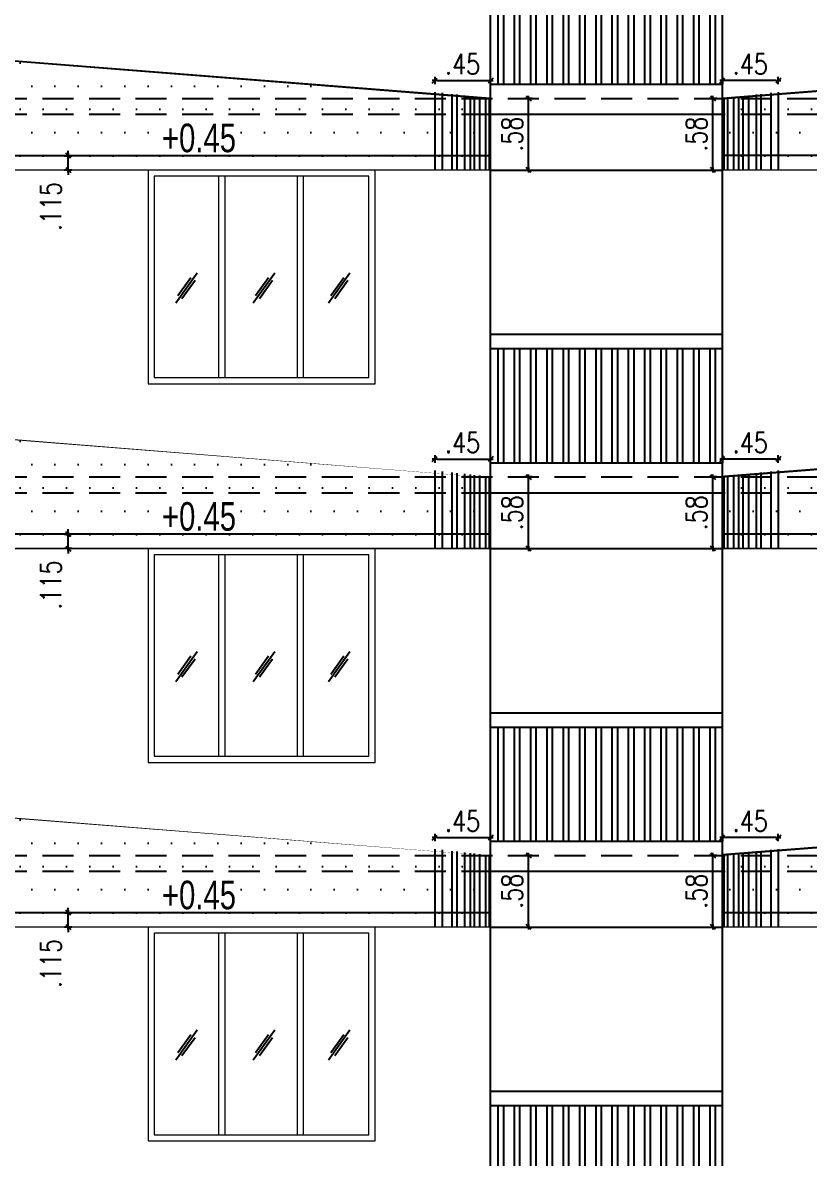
# Model space of a CAD drawing. Header units: inches. Extents: x 14331 to 14549, y 2557 to 2714.
# Drawn here: x 14461.43 to 14467.76, y 2666.8 to 2675.95 of the extents above; entities that cross this region are included whole.
import ezdxf
from ezdxf.enums import TextEntityAlignment as Align

# ---------------------------------------------------------------- set-up
doc = ezdxf.new("R2010")
doc.units = ezdxf.units.IN
doc.header["$LTSCALE"] = 0.25
doc.header["$MEASUREMENT"] = 0
doc.header["$PDMODE"] = 35
doc.linetypes.add('1', pattern=[0])
doc.linetypes.add('DASHEDX2', pattern=[1.5, 1, -0.5])
for name, color, linetype in [('ELE.PROJ.', 1, 'Continuous'), ('GLASS WINDOW', 251, '1'), ('hatch', 251, 'Continuous'), ('proj-internal', 1, 'DASHEDX2'), ('wall', 7, 'Continuous'), ('WORK TEX', 6, 'Continuous'), ('WORKING DIM', 7, 'Continuous')]:
    doc.layers.add(name, color=color, linetype=linetype)
doc.layers.add('WINDOW', color=106, linetype='Continuous', lineweight=13)
doc.styles.add('ARL', font='swisscl_0.ttf')
doc.styles.add('romans', font='romans.shx', dxfattribs={"width": 0.8})
doc.dimstyles.new('121', dxfattribs={"dimscale": 0.1, "dimtxt": 1.65, "dimasz": 0.2, "dimexe": 0.03125, "dimexo": 0.25, "dimgap": 0.5, "dimtad": 1, "dimzin": 4, "dimdsep": 46, "dimtxsty": 'romans', "dimblk1": 'MINITICK', "dimblk2": 'MINITICK', "dimsah": 1, "dimcen": 1, "dimse1": 1, "dimse2": 1, "dimclrd": 252, "dimclre": 256, "dimclrt": 7, "dimadec": 3, "dimazin": 0, "dimtfac": 0.8, "dimtix": 1, "dimtmove": 2, "dimatfit": 3, "dimfxl": 0, "dimtolj": 1, "dimtzin": 3, "dimarcsym": 0})
pattern_1 = [(0, (-426.0942656453099, 32.52428098757264), (0.09375, 0.1875), [0, -0.1875])]
pattern_2 = [(0, (-426.0942656453099, 35.57431350788374), (0.09375, 0.1875), [0, -0.1875])]
pattern_3 = [(0, (-426.0942656453099, 38.624280987573), (0.09375, 0.1875), [0, -0.1875])]

# ---------------------------------------------------------------- blocks, each defined once
blk = doc.blocks.new('MINITICK')
at = {"color": 7}
for p, q in [((1, 1), (-1, -1)), ((-1, 0), (1, 0)), ((0, -1.5), (0, 1.5))]:
    blk.add_line(p, q, dxfattribs=at)
blk = doc.blocks.new('*D1604')
at = {"layer": 'Defpoints', "color": 0, "transparency": 16777216}
for p in [(14466.98793672139, 2669.237066924358), (14467.06343827724, 2669.237066924358), (14467.06343827724, 2668.660034404047)]:
    blk.add_point(p, dxfattribs=at)
at = {"layer": 'WORKING DIM', "color": 252, "lineweight": -2, "transparency": 16777216}
blk.add_line((14466.98793672139, 2668.680034404047), (14466.98793672139, 2669.217066924358), dxfattribs=at)
at = {"layer": 'WORKING DIM', "color": 252, "lineweight": -2, "transparency": 16777216, "xscale": 0.02, "yscale": 0.02, "zscale": 0.02}
for p, rotation in [((14466.98793672139, 2669.237066924358), 90), ((14466.98793672139, 2668.660034404047), 270)]:
    blk.add_blockref('MINITICK', p, dxfattribs=dict(at, rotation=rotation))
at = {"layer": 'WORKING DIM', "color": 7, "transparency": 16777216, "insert": (14466.85543672139, 2668.948550664205), "char_height": 0.165, "attachment_point": 5, "rotation": 90, "style": 'romans'}
blk.add_mtext('\\A1;.58', dxfattribs=at)
blk = doc.blocks.new('*D1600')
at = {"layer": 'Defpoints', "color": 0, "transparency": 16777216}
for p in [(14465.19606022876, 2669.237066924358), (14465.50256781665, 2669.237066924358), (14465.19606022876, 2668.660034404047)]:
    blk.add_point(p, dxfattribs=at)
at = {"layer": 'WORKING DIM', "color": 252, "lineweight": -2, "transparency": 16777216}
blk.add_line((14465.50256781665, 2668.680034404047), (14465.50256781665, 2669.217066924358), dxfattribs=at)
at = {"layer": 'WORKING DIM', "color": 252, "lineweight": -2, "transparency": 16777216, "xscale": 0.02, "yscale": 0.02, "zscale": 0.02}
for p, rotation in [((14465.50256781665, 2669.237066924358), 90), ((14465.50256781665, 2668.660034404047), 270)]:
    blk.add_blockref('MINITICK', p, dxfattribs=dict(at, rotation=rotation))
at = {"layer": 'WORKING DIM', "color": 7, "transparency": 16777216, "insert": (14465.37006781666, 2668.948550664205), "char_height": 0.165, "attachment_point": 5, "rotation": 90, "style": 'romans'}
blk.add_mtext('\\A1;.58', dxfattribs=at)
blk = doc.blocks.new('*D1605')
at = {"layer": 'Defpoints', "color": 0, "transparency": 16777216}
for p in [(14465.19606022876, 2669.381254137012), (14464.74606022875, 2668.940587413689), (14465.19606022876, 2668.948550664203)]:
    blk.add_point(p, dxfattribs=at)
at = {"layer": 'WORKING DIM', "color": 252, "lineweight": -2, "transparency": 16777216}
blk.add_line((14464.76606022875, 2669.381254137012), (14465.17606022876, 2669.381254137012), dxfattribs=at)
at = {"layer": 'WORKING DIM', "color": 252, "lineweight": -2, "transparency": 16777216, "xscale": 0.02, "yscale": 0.02, "zscale": 0.02, "rotation": 180}
blk.add_blockref('MINITICK', (14464.74606022875, 2669.381254137012), dxfattribs=at)
at = {"layer": 'WORKING DIM', "color": 252, "lineweight": -2, "transparency": 16777216, "xscale": 0.02, "yscale": 0.02, "zscale": 0.02}
blk.add_blockref('MINITICK', (14465.19606022876, 2669.381254137012), dxfattribs=at)
at = {"layer": 'WORKING DIM', "color": 7, "transparency": 16777216, "insert": (14464.97106022876, 2669.513754137012), "char_height": 0.165, "attachment_point": 5, "style": 'romans'}
blk.add_mtext('\\A1;.45', dxfattribs=at)
blk = doc.blocks.new('*D1601')
at = {"layer": 'Defpoints', "color": 0, "transparency": 16777216}
for p in [(14466.98793672139, 2669.237066924358), (14467.06343827724, 2669.237066924358), (14467.06343827724, 2668.660034404047)]:
    blk.add_point(p, dxfattribs=at)
at = {"layer": 'WORKING DIM', "color": 252, "lineweight": -2, "transparency": 16777216}
blk.add_line((14466.98793672139, 2668.680034404047), (14466.98793672139, 2669.217066924358), dxfattribs=at)
at = {"layer": 'WORKING DIM', "color": 252, "lineweight": -2, "transparency": 16777216, "xscale": 0.02, "yscale": 0.02, "zscale": 0.02}
for p, rotation in [((14466.98793672139, 2669.237066924358), 90), ((14466.98793672139, 2668.660034404047), 270)]:
    blk.add_blockref('MINITICK', p, dxfattribs=dict(at, rotation=rotation))
at = {"layer": 'WORKING DIM', "color": 7, "transparency": 16777216, "insert": (14466.85543672139, 2668.948550664205), "char_height": 0.165, "attachment_point": 5, "rotation": 90, "style": 'romans'}
blk.add_mtext('\\A1;.58', dxfattribs=at)
blk = doc.blocks.new('*D1606')
at = {"layer": 'Defpoints', "color": 0, "transparency": 16777216}
for p in [(14467.06343827724, 2669.381254137012), (14467.06343827724, 2668.948550664203), (14467.51343827724, 2668.940587413689)]:
    blk.add_point(p, dxfattribs=at)
at = {"layer": 'WORKING DIM', "color": 252, "lineweight": -2, "transparency": 16777216}
blk.add_line((14467.49343827724, 2669.381254137012), (14467.08343827724, 2669.381254137012), dxfattribs=at)
at = {"layer": 'WORKING DIM', "color": 252, "lineweight": -2, "transparency": 16777216, "xscale": 0.02, "yscale": 0.02, "zscale": 0.02, "rotation": 180}
blk.add_blockref('MINITICK', (14467.06343827724, 2669.381254137012), dxfattribs=at)
at = {"layer": 'WORKING DIM', "color": 252, "lineweight": -2, "transparency": 16777216, "xscale": 0.02, "yscale": 0.02, "zscale": 0.02}
blk.add_blockref('MINITICK', (14467.51343827724, 2669.381254137012), dxfattribs=at)
at = {"layer": 'WORKING DIM', "color": 7, "transparency": 16777216, "insert": (14467.28843827724, 2669.513754137012), "char_height": 0.165, "attachment_point": 5, "style": 'romans'}
blk.add_mtext('\\A1;.45', dxfattribs=at)
blk = doc.blocks.new('*D1617')
at = {"layer": 'Defpoints', "color": 0, "transparency": 16777216}
for p in [(14466.98793672139, 2672.287099444669), (14467.06343827724, 2672.287099444669), (14467.06343827724, 2671.710066924358)]:
    blk.add_point(p, dxfattribs=at)
at = {"layer": 'WORKING DIM', "color": 252, "lineweight": -2, "transparency": 16777216}
blk.add_line((14466.98793672139, 2671.730066924358), (14466.98793672139, 2672.267099444669), dxfattribs=at)
at = {"layer": 'WORKING DIM', "color": 252, "lineweight": -2, "transparency": 16777216, "xscale": 0.02, "yscale": 0.02, "zscale": 0.02}
for p, rotation in [((14466.98793672139, 2672.287099444669), 90), ((14466.98793672139, 2671.710066924358), 270)]:
    blk.add_blockref('MINITICK', p, dxfattribs=dict(at, rotation=rotation))
at = {"layer": 'WORKING DIM', "color": 7, "transparency": 16777216, "insert": (14466.85543672139, 2671.998583184516), "char_height": 0.165, "attachment_point": 5, "rotation": 90, "style": 'romans'}
blk.add_mtext('\\A1;.58', dxfattribs=at)
blk = doc.blocks.new('*D1613')
at = {"layer": 'Defpoints', "color": 0, "transparency": 16777216}
for p in [(14465.19606022876, 2672.287099444669), (14465.50256781665, 2672.287099444669), (14465.19606022876, 2671.710066924358)]:
    blk.add_point(p, dxfattribs=at)
at = {"layer": 'WORKING DIM', "color": 252, "lineweight": -2, "transparency": 16777216}
blk.add_line((14465.50256781665, 2671.730066924358), (14465.50256781665, 2672.267099444669), dxfattribs=at)
at = {"layer": 'WORKING DIM', "color": 252, "lineweight": -2, "transparency": 16777216, "xscale": 0.02, "yscale": 0.02, "zscale": 0.02}
for p, rotation in [((14465.50256781665, 2672.287099444669), 90), ((14465.50256781665, 2671.710066924358), 270)]:
    blk.add_blockref('MINITICK', p, dxfattribs=dict(at, rotation=rotation))
at = {"layer": 'WORKING DIM', "color": 7, "transparency": 16777216, "insert": (14465.37006781666, 2671.998583184516), "char_height": 0.165, "attachment_point": 5, "rotation": 90, "style": 'romans'}
blk.add_mtext('\\A1;.58', dxfattribs=at)
blk = doc.blocks.new('*D1618')
at = {"layer": 'Defpoints', "color": 0, "transparency": 16777216}
for p in [(14465.19606022876, 2672.431286657323), (14464.74606022875, 2671.990619934), (14465.19606022876, 2671.998583184514)]:
    blk.add_point(p, dxfattribs=at)
at = {"layer": 'WORKING DIM', "color": 252, "lineweight": -2, "transparency": 16777216}
blk.add_line((14464.76606022875, 2672.431286657323), (14465.17606022876, 2672.431286657323), dxfattribs=at)
at = {"layer": 'WORKING DIM', "color": 252, "lineweight": -2, "transparency": 16777216, "xscale": 0.02, "yscale": 0.02, "zscale": 0.02, "rotation": 180}
blk.add_blockref('MINITICK', (14464.74606022875, 2672.431286657323), dxfattribs=at)
at = {"layer": 'WORKING DIM', "color": 252, "lineweight": -2, "transparency": 16777216, "xscale": 0.02, "yscale": 0.02, "zscale": 0.02}
blk.add_blockref('MINITICK', (14465.19606022876, 2672.431286657323), dxfattribs=at)
at = {"layer": 'WORKING DIM', "color": 7, "transparency": 16777216, "insert": (14464.97106022876, 2672.563786657323), "char_height": 0.165, "attachment_point": 5, "style": 'romans'}
blk.add_mtext('\\A1;.45', dxfattribs=at)
blk = doc.blocks.new('*D1614')
at = {"layer": 'Defpoints', "color": 0, "transparency": 16777216}
for p in [(14466.98793672139, 2672.287099444669), (14467.06343827724, 2672.287099444669), (14467.06343827724, 2671.710066924358)]:
    blk.add_point(p, dxfattribs=at)
at = {"layer": 'WORKING DIM', "color": 252, "lineweight": -2, "transparency": 16777216}
blk.add_line((14466.98793672139, 2671.730066924358), (14466.98793672139, 2672.267099444669), dxfattribs=at)
at = {"layer": 'WORKING DIM', "color": 252, "lineweight": -2, "transparency": 16777216, "xscale": 0.02, "yscale": 0.02, "zscale": 0.02}
for p, rotation in [((14466.98793672139, 2672.287099444669), 90), ((14466.98793672139, 2671.710066924358), 270)]:
    blk.add_blockref('MINITICK', p, dxfattribs=dict(at, rotation=rotation))
at = {"layer": 'WORKING DIM', "color": 7, "transparency": 16777216, "insert": (14466.85543672139, 2671.998583184516), "char_height": 0.165, "attachment_point": 5, "rotation": 90, "style": 'romans'}
blk.add_mtext('\\A1;.58', dxfattribs=at)
blk = doc.blocks.new('*D1619')
at = {"layer": 'Defpoints', "color": 0, "transparency": 16777216}
for p in [(14467.06343827724, 2672.431286657323), (14467.06343827724, 2671.998583184514), (14467.51343827724, 2671.990619934)]:
    blk.add_point(p, dxfattribs=at)
at = {"layer": 'WORKING DIM', "color": 252, "lineweight": -2, "transparency": 16777216}
blk.add_line((14467.49343827724, 2672.431286657323), (14467.08343827724, 2672.431286657323), dxfattribs=at)
at = {"layer": 'WORKING DIM', "color": 252, "lineweight": -2, "transparency": 16777216, "xscale": 0.02, "yscale": 0.02, "zscale": 0.02, "rotation": 180}
blk.add_blockref('MINITICK', (14467.06343827724, 2672.431286657323), dxfattribs=at)
at = {"layer": 'WORKING DIM', "color": 252, "lineweight": -2, "transparency": 16777216, "xscale": 0.02, "yscale": 0.02, "zscale": 0.02}
blk.add_blockref('MINITICK', (14467.51343827724, 2672.431286657323), dxfattribs=at)
at = {"layer": 'WORKING DIM', "color": 7, "transparency": 16777216, "insert": (14467.28843827724, 2672.563786657323), "char_height": 0.165, "attachment_point": 5, "style": 'romans'}
blk.add_mtext('\\A1;.45', dxfattribs=at)
blk = doc.blocks.new('*D1630')
at = {"layer": 'Defpoints', "color": 0, "transparency": 16777216}
for p in [(14466.98793672139, 2675.337066924359), (14467.06343827724, 2675.337066924359), (14467.06343827724, 2674.760034404047)]:
    blk.add_point(p, dxfattribs=at)
at = {"layer": 'WORKING DIM', "color": 252, "lineweight": -2, "transparency": 16777216}
blk.add_line((14466.98793672139, 2674.780034404047), (14466.98793672139, 2675.317066924359), dxfattribs=at)
at = {"layer": 'WORKING DIM', "color": 252, "lineweight": -2, "transparency": 16777216, "xscale": 0.02, "yscale": 0.02, "zscale": 0.02}
for p, rotation in [((14466.98793672139, 2675.337066924359), 90), ((14466.98793672139, 2674.760034404047), 270)]:
    blk.add_blockref('MINITICK', p, dxfattribs=dict(at, rotation=rotation))
at = {"layer": 'WORKING DIM', "color": 7, "transparency": 16777216, "insert": (14466.85543672139, 2675.048550664205), "char_height": 0.165, "attachment_point": 5, "rotation": 90, "style": 'romans'}
blk.add_mtext('\\A1;.58', dxfattribs=at)
blk = doc.blocks.new('*D1626')
at = {"layer": 'Defpoints', "color": 0, "transparency": 16777216}
for p in [(14465.19606022876, 2675.337066924359), (14465.50256781665, 2675.337066924359), (14465.19606022876, 2674.760034404047)]:
    blk.add_point(p, dxfattribs=at)
at = {"layer": 'WORKING DIM', "color": 252, "lineweight": -2, "transparency": 16777216}
blk.add_line((14465.50256781665, 2674.780034404047), (14465.50256781665, 2675.317066924359), dxfattribs=at)
at = {"layer": 'WORKING DIM', "color": 252, "lineweight": -2, "transparency": 16777216, "xscale": 0.02, "yscale": 0.02, "zscale": 0.02}
for p, rotation in [((14465.50256781665, 2675.337066924359), 90), ((14465.50256781665, 2674.760034404047), 270)]:
    blk.add_blockref('MINITICK', p, dxfattribs=dict(at, rotation=rotation))
at = {"layer": 'WORKING DIM', "color": 7, "transparency": 16777216, "insert": (14465.37006781666, 2675.048550664205), "char_height": 0.165, "attachment_point": 5, "rotation": 90, "style": 'romans'}
blk.add_mtext('\\A1;.58', dxfattribs=at)
blk = doc.blocks.new('*D1631')
at = {"layer": 'Defpoints', "color": 0, "transparency": 16777216}
for p in [(14465.19606022876, 2675.481254137012), (14464.74606022875, 2675.040587413689), (14465.19606022876, 2675.048550664203)]:
    blk.add_point(p, dxfattribs=at)
at = {"layer": 'WORKING DIM', "color": 252, "lineweight": -2, "transparency": 16777216}
blk.add_line((14464.76606022875, 2675.481254137012), (14465.17606022876, 2675.481254137012), dxfattribs=at)
at = {"layer": 'WORKING DIM', "color": 252, "lineweight": -2, "transparency": 16777216, "xscale": 0.02, "yscale": 0.02, "zscale": 0.02, "rotation": 180}
blk.add_blockref('MINITICK', (14464.74606022875, 2675.481254137012), dxfattribs=at)
at = {"layer": 'WORKING DIM', "color": 252, "lineweight": -2, "transparency": 16777216, "xscale": 0.02, "yscale": 0.02, "zscale": 0.02}
blk.add_blockref('MINITICK', (14465.19606022876, 2675.481254137012), dxfattribs=at)
at = {"layer": 'WORKING DIM', "color": 7, "transparency": 16777216, "insert": (14464.97106022876, 2675.613754137012), "char_height": 0.165, "attachment_point": 5, "style": 'romans'}
blk.add_mtext('\\A1;.45', dxfattribs=at)
blk = doc.blocks.new('*D1627')
at = {"layer": 'Defpoints', "color": 0, "transparency": 16777216}
for p in [(14466.98793672139, 2675.337066924359), (14467.06343827724, 2675.337066924359), (14467.06343827724, 2674.760034404047)]:
    blk.add_point(p, dxfattribs=at)
at = {"layer": 'WORKING DIM', "color": 252, "lineweight": -2, "transparency": 16777216}
blk.add_line((14466.98793672139, 2674.780034404047), (14466.98793672139, 2675.317066924359), dxfattribs=at)
at = {"layer": 'WORKING DIM', "color": 252, "lineweight": -2, "transparency": 16777216, "xscale": 0.02, "yscale": 0.02, "zscale": 0.02}
for p, rotation in [((14466.98793672139, 2675.337066924359), 90), ((14466.98793672139, 2674.760034404047), 270)]:
    blk.add_blockref('MINITICK', p, dxfattribs=dict(at, rotation=rotation))
at = {"layer": 'WORKING DIM', "color": 7, "transparency": 16777216, "insert": (14466.85543672139, 2675.048550664205), "char_height": 0.165, "attachment_point": 5, "rotation": 90, "style": 'romans'}
blk.add_mtext('\\A1;.58', dxfattribs=at)
blk = doc.blocks.new('*D1632')
at = {"layer": 'Defpoints', "color": 0, "transparency": 16777216}
for p in [(14467.06343827724, 2675.481254137012), (14467.06343827724, 2675.048550664203), (14467.51343827724, 2675.040587413689)]:
    blk.add_point(p, dxfattribs=at)
at = {"layer": 'WORKING DIM', "color": 252, "lineweight": -2, "transparency": 16777216}
blk.add_line((14467.49343827724, 2675.481254137012), (14467.08343827724, 2675.481254137012), dxfattribs=at)
at = {"layer": 'WORKING DIM', "color": 252, "lineweight": -2, "transparency": 16777216, "xscale": 0.02, "yscale": 0.02, "zscale": 0.02, "rotation": 180}
blk.add_blockref('MINITICK', (14467.06343827724, 2675.481254137012), dxfattribs=at)
at = {"layer": 'WORKING DIM', "color": 252, "lineweight": -2, "transparency": 16777216, "xscale": 0.02, "yscale": 0.02, "zscale": 0.02}
blk.add_blockref('MINITICK', (14467.51343827724, 2675.481254137012), dxfattribs=at)
at = {"layer": 'WORKING DIM', "color": 7, "transparency": 16777216, "insert": (14467.28843827724, 2675.613754137012), "char_height": 0.165, "attachment_point": 5, "style": 'romans'}
blk.add_mtext('\\A1;.45', dxfattribs=at)
blk = doc.blocks.new('*D1717')
at = {"layer": 'Defpoints', "color": 0, "transparency": 16777216}
for p in [(14461.7940547702, 2668.775034404046), (14461.99343508949, 2668.775034404046), (14461.99343508949, 2668.660034404047)]:
    blk.add_point(p, dxfattribs=at)
at = {"layer": 'WORKING DIM', "color": 252, "lineweight": -2, "transparency": 16777216}
for p, q in [((14461.7940547702, 2668.795034404046), (14461.7940547702, 2668.815034404046)), ((14461.7940547702, 2668.660034404047), (14461.7940547702, 2668.775034404046)), ((14461.7940547702, 2668.640034404047), (14461.7940547702, 2668.620034404047))]:
    blk.add_line(p, q, dxfattribs=at)
at = {"layer": 'WORKING DIM', "color": 252, "lineweight": -2, "transparency": 16777216, "xscale": 0.02, "yscale": 0.02, "zscale": 0.02}
for p, rotation in [((14461.7940547702, 2668.775034404046), 270), ((14461.7940547702, 2668.660034404047), 90)]:
    blk.add_blockref('MINITICK', p, dxfattribs=dict(at, rotation=rotation))
at = {"layer": 'WORKING DIM', "color": 7, "transparency": 16777216, "insert": (14461.6540547702, 2668.366214337894), "char_height": 0.165, "attachment_point": 5, "rotation": 90, "style": 'romans'}
blk.add_mtext('\\A1;.115', dxfattribs=at)
blk = doc.blocks.new('*D1721')
at = {"layer": 'Defpoints', "color": 0, "transparency": 16777216}
for p in [(14461.7940547702, 2671.825066924358), (14461.99343508949, 2671.825066924358), (14461.99343508949, 2671.710066924358)]:
    blk.add_point(p, dxfattribs=at)
at = {"layer": 'WORKING DIM', "color": 252, "lineweight": -2, "transparency": 16777216}
for p, q in [((14461.7940547702, 2671.845066924358), (14461.7940547702, 2671.865066924358)), ((14461.7940547702, 2671.710066924358), (14461.7940547702, 2671.825066924358)), ((14461.7940547702, 2671.690066924358), (14461.7940547702, 2671.670066924358))]:
    blk.add_line(p, q, dxfattribs=at)
at = {"layer": 'WORKING DIM', "color": 252, "lineweight": -2, "transparency": 16777216, "xscale": 0.02, "yscale": 0.02, "zscale": 0.02}
for p, rotation in [((14461.7940547702, 2671.825066924358), 270), ((14461.7940547702, 2671.710066924358), 90)]:
    blk.add_blockref('MINITICK', p, dxfattribs=dict(at, rotation=rotation))
at = {"layer": 'WORKING DIM', "color": 7, "transparency": 16777216, "insert": (14461.6540547702, 2671.416246858205), "char_height": 0.165, "attachment_point": 5, "rotation": 90, "style": 'romans'}
blk.add_mtext('\\A1;.115', dxfattribs=at)
blk = doc.blocks.new('*D1725')
at = {"layer": 'Defpoints', "color": 0, "transparency": 16777216}
for p in [(14461.7940547702, 2674.875034404047), (14461.99343508949, 2674.875034404047), (14461.99343508949, 2674.760034404047)]:
    blk.add_point(p, dxfattribs=at)
at = {"layer": 'WORKING DIM', "color": 252, "lineweight": -2, "transparency": 16777216}
for p, q in [((14461.7940547702, 2674.895034404047), (14461.7940547702, 2674.915034404047)), ((14461.7940547702, 2674.760034404047), (14461.7940547702, 2674.875034404047)), ((14461.7940547702, 2674.740034404047), (14461.7940547702, 2674.720034404047))]:
    blk.add_line(p, q, dxfattribs=at)
at = {"layer": 'WORKING DIM', "color": 252, "lineweight": -2, "transparency": 16777216, "xscale": 0.02, "yscale": 0.02, "zscale": 0.02}
for p, rotation in [((14461.7940547702, 2674.875034404047), 270), ((14461.7940547702, 2674.760034404047), 90)]:
    blk.add_blockref('MINITICK', p, dxfattribs=dict(at, rotation=rotation))
at = {"layer": 'WORKING DIM', "color": 7, "transparency": 16777216, "insert": (14461.6540547702, 2674.466214337894), "char_height": 0.165, "attachment_point": 5, "rotation": 90, "style": 'romans'}
blk.add_mtext('\\A1;.115', dxfattribs=at)

msp = doc.modelspace()

# ---------------------------------------------------------------- hatches: boundary and pattern name
at = {"layer": 'hatch', "true_color": 0xc7b399}
h = msp.add_hatch(dxfattribs=at)
h.set_pattern_fill('DOTS', color=253, scale=3)
h.set_pattern_definition(pattern_3)
h.paths.add_polyline_path([(14459.47715779127, 2675.787066924357), (14455.21130413381, 2675.787066924357), (14455.21130413381, 2674.760034404047), (14465.19606022885, 2674.760034404047), (14465.19606022877, 2675.337066924357)])
h = msp.add_hatch(dxfattribs=at)
h.set_pattern_fill('DOTS', color=253, scale=3)
h.set_pattern_definition(pattern_3)
h.paths.add_polyline_path([(14477.0481943721, 2675.787066924357), (14472.78234071472, 2675.787066924357), (14467.06343827723, 2675.337066924357), (14467.06343827715, 2674.760034404047), (14477.0481943721, 2674.760034404047)])
h = msp.add_hatch(dxfattribs=at)
h.set_pattern_fill('DOTS', color=253, scale=3)
h.set_pattern_definition(pattern_2)
h.paths.add_polyline_path([(14459.47715779127, 2672.737099444668), (14455.21130413381, 2672.737099444668), (14455.21130413381, 2671.710066924358), (14465.19606022885, 2671.710066924358), (14465.19606022877, 2672.287099444668)])
h = msp.add_hatch(dxfattribs=at)
h.set_pattern_fill('DOTS', color=253, scale=3)
h.set_pattern_definition(pattern_2)
h.paths.add_polyline_path([(14477.0481943721, 2672.737099444668), (14472.78234071472, 2672.737099444668), (14467.06343827723, 2672.287099444668), (14467.06343827715, 2671.710066924358), (14477.0481943721, 2671.710066924358)])
h = msp.add_hatch(dxfattribs=at)
h.set_pattern_fill('DOTS', color=253, scale=3)
h.set_pattern_definition(pattern_1)
h.paths.add_polyline_path([(14459.47715779127, 2669.687066924357), (14455.21130413381, 2669.687066924357), (14455.21130413381, 2668.660034404047), (14465.19606022885, 2668.660034404047), (14465.19606022877, 2669.237066924357)])
h = msp.add_hatch(dxfattribs=at)
h.set_pattern_fill('DOTS', color=253, scale=3)
h.set_pattern_definition(pattern_1)
h.paths.add_polyline_path([(14477.0481943721, 2669.687066924357), (14472.78234071472, 2669.687066924357), (14467.06343827723, 2669.237066924357), (14467.06343827715, 2668.660034404047), (14477.0481943721, 2668.660034404047)])
at = {"layer": 'wall'}
h = msp.add_hatch(dxfattribs=at)
h.set_pattern_fill('ANSI32', color=8, scale=0.35, angle=45)
h.set_pattern_definition([(90, (-39.44178345264118, 57.17783651387617), (-0.13125, 2.775557561562891e-17), []), (90, (-39.39803345271457, 57.22158651380278), (-0.13125, 2.775557561562891e-17), [])])
h.paths.add_polyline_path([(14467.06343827715, 2676.372066924358), (14465.19606022885, 2676.372066924358), (14465.19606022885, 2675.452066924357), (14467.06343827715, 2675.452066924357)])
h = msp.add_hatch(dxfattribs=at)
h.set_pattern_fill('ANSI32', color=8, scale=0.35, angle=45)
h.set_pattern_definition([(90, (-39.44178345264118, 54.12783651387645), (-0.13125, 2.775557561562891e-17), []), (90, (-39.39803345271457, 54.17158651380305), (-0.13125, 2.775557561562891e-17), [])])
h.paths.add_polyline_path([(14467.06343827715, 2673.322066924358), (14465.19606022885, 2673.322066924358), (14465.19606022885, 2672.402066924358), (14467.06343827715, 2672.402066924358)])
h = msp.add_hatch(dxfattribs=at)
h.set_pattern_fill('ANSI32', color=8, scale=0.35, angle=45)
h.set_pattern_definition([(90, (-39.44178345264118, 51.07786903418719), (-0.13125, 2.775557561562891e-17), []), (90, (-39.39803345271457, 51.12161903411379), (-0.13125, 2.775557561562891e-17), [])])
h.paths.add_polyline_path([(14467.06343827715, 2670.272099444669), (14465.19606022885, 2670.272099444669), (14465.19606022885, 2669.352099444669), (14467.06343827715, 2669.352099444669)])
h = msp.add_hatch(dxfattribs=at)
h.set_pattern_fill('ANSI32', color=8, scale=0.35, angle=45)
h.set_pattern_definition([(90, (-39.44178345264118, 48.02783651387563), (-0.13125, 2.775557561562891e-17), []), (90, (-39.39803345271457, 48.07158651380223), (-0.13125, 2.775557561562891e-17), [])])
h.paths.add_polyline_path([(14467.06343827715, 2667.222066924357), (14465.19606022885, 2667.222066924357), (14465.19606022885, 2666.302066924357), (14467.06343827715, 2666.302066924357)])

# ---------------------------------------------------------------- linework, layer by layer
at = {"layer": 'ELE.PROJ.', "color": 8}
for p, q in [((14464.74606022875, 2675.388159232064), (14464.74606022875, 2674.760034404047)), ((14464.80674609574, 2675.381269052089), (14464.80674609574, 2674.760034404047)), ((14464.88482987085, 2675.372403540389), (14464.88482987085, 2674.760034404047)), ((14467.37466863515, 2675.372403540389), (14467.37466863515, 2674.760034404047)), ((14467.45275241026, 2675.381269052089), (14467.45275241026, 2674.760034404047)), ((14467.51343827724, 2675.388159232064), (14467.51343827724, 2674.760034404047)), ((14464.92477921658, 2675.367867753134), (14464.92477921658, 2674.760034404047)), ((14464.98571191438, 2675.360949548367), (14464.98571191438, 2674.760034404047)), ((14465.03186869778, 2675.355708978188), (14465.03186869778, 2674.760034404047)), ((14465.0653999077, 2675.3519018962), (14465.0653999077, 2674.760034404047)), ((14465.10650741018, 2675.347945933433), (14465.10650741018, 2674.760034404047)), ((14465.15516176331, 2675.342035330532), (14465.15516176331, 2674.760034404047)), ((14465.18399798305, 2675.338532263836), (14465.18399798305, 2674.760034404047)), ((14467.07550052294, 2675.338532263836), (14467.07550052294, 2674.760034404047)), ((14467.10433674268, 2675.342035330532), (14467.10433674268, 2674.760034404047)), ((14467.15299109582, 2675.347945933433), (14467.15299109582, 2674.760034404047)), ((14467.1940985983, 2675.3519018962), (14467.1940985983, 2674.760034404047)), ((14467.22762980821, 2675.355708978188), (14467.22762980821, 2674.760034404047)), ((14467.27378659162, 2675.360949548367), (14467.27378659162, 2674.760034404047)), ((14467.33471928941, 2675.367867753134), (14467.33471928941, 2674.760034404047)), ((14464.74606022875, 2672.338191752375), (14464.74606022875, 2671.710066924358)), ((14464.80674609574, 2672.331301572399), (14464.80674609574, 2671.710066924358)), ((14464.88482987085, 2672.3224360607), (14464.88482987085, 2671.710066924358)), ((14464.92477921658, 2672.317900273445), (14464.92477921658, 2671.710066924358)), ((14464.98571191438, 2672.310982068677), (14464.98571191438, 2671.710066924358)), ((14465.03186869778, 2672.305741498499), (14465.03186869778, 2671.710066924358)), ((14465.0653999077, 2672.30193441651), (14465.0653999077, 2671.710066924358)), ((14465.10650741018, 2672.297978453743), (14465.10650741018, 2671.710066924358)), ((14465.15516176331, 2672.292067850843), (14465.15516176331, 2671.710066924358)), ((14465.18399798305, 2672.288564784147), (14465.18399798305, 2671.710066924358)), ((14467.07550052294, 2672.288564784147), (14467.07550052294, 2671.710066924358)), ((14467.10433674268, 2672.292067850843), (14467.10433674268, 2671.710066924358)), ((14467.15299109582, 2672.297978453743), (14467.15299109582, 2671.710066924358)), ((14467.1940985983, 2672.30193441651), (14467.1940985983, 2671.710066924358)), ((14467.22762980821, 2672.305741498499), (14467.22762980821, 2671.710066924358)), ((14467.27378659162, 2672.310982068677), (14467.27378659162, 2671.710066924358)), ((14467.33471928941, 2672.317900273445), (14467.33471928941, 2671.710066924358)), ((14467.37466863515, 2672.3224360607), (14467.37466863515, 2671.710066924358)), ((14467.45275241026, 2672.331301572399), (14467.45275241026, 2671.710066924358)), ((14467.51343827724, 2672.338191752375), (14467.51343827724, 2671.710066924358)), ((14464.74606022875, 2669.288159232064), (14464.74606022875, 2668.660034404047)), ((14464.80674609574, 2669.281269052088), (14464.80674609574, 2668.660034404047)), ((14464.88482987085, 2669.272403540389), (14464.88482987085, 2668.660034404047)), ((14464.92477921658, 2669.267867753133), (14464.92477921658, 2668.660034404047)), ((14464.98571191438, 2669.260949548366), (14464.98571191438, 2668.660034404047)), ((14465.03186869778, 2669.255708978188), (14465.03186869778, 2668.660034404047)), ((14465.0653999077, 2669.251901896199), (14465.0653999077, 2668.660034404047)), ((14465.10650741018, 2669.247945933432), (14465.10650741018, 2668.660034404047)), ((14465.15516176331, 2669.242035330532), (14465.15516176331, 2668.660034404047)), ((14465.18399798305, 2669.238532263836), (14465.18399798305, 2668.660034404047)), ((14467.07550052294, 2669.238532263836), (14467.07550052294, 2668.660034404047)), ((14467.10433674268, 2669.242035330532), (14467.10433674268, 2668.660034404047)), ((14467.15299109582, 2669.247945933432), (14467.15299109582, 2668.660034404047)), ((14467.1940985983, 2669.251901896199), (14467.1940985983, 2668.660034404047)), ((14467.22762980821, 2669.255708978188), (14467.22762980821, 2668.660034404047)), ((14467.27378659162, 2669.260949548366), (14467.27378659162, 2668.660034404047)), ((14467.33471928941, 2669.267867753133), (14467.33471928941, 2668.660034404047)), ((14467.37466863515, 2669.272403540389), (14467.37466863515, 2668.660034404047)), ((14467.45275241026, 2669.281269052088), (14467.45275241026, 2668.660034404047)), ((14467.51343827724, 2669.288159232064), (14467.51343827724, 2668.660034404047))]:
    msp.add_line(p, q, dxfattribs=at)
at = {"layer": 'ELE.PROJ.'}
for p, q in [((14465.19606022885, 2674.875034404047), (14454.76130413382, 2674.875034404047)), ((14467.06343827707, 2674.878713929271), (14477.4981943721, 2674.878713929271)), ((14465.19606022885, 2671.825066924358), (14454.76130413382, 2671.825066924358)), ((14467.06343827707, 2671.828746449582), (14477.4981943721, 2671.828746449582)), ((14465.19606022885, 2668.775034404046), (14454.76130413382, 2668.775034404046)), ((14467.06343827707, 2668.77871392927), (14477.4981943721, 2668.77871392927))]:
    msp.add_line(p, q, dxfattribs=at)
at = {"layer": 'ELE.PROJ.', "const_width": 0.012}
for points in [[(14454.76130413382, 2675.787066924357), (14459.47715779127, 2675.787066924357), (14465.19606022877, 2675.337066924357), (14465.19606022885, 2674.760034404047), (14454.76130413382, 2674.760034404047)], [(14477.49819437218, 2675.787066924357), (14472.78368217803, 2675.787066924357), (14467.06343827723, 2675.337066924357), (14467.06343827715, 2674.760034404047), (14477.49819437218, 2674.760034404047)], [(14454.76130413382, 2672.737099444668), (14459.47715779127, 2672.737099444668), (14465.19606022877, 2672.287099444668), (14465.19606022885, 2671.710066924358), (14454.76130413382, 2671.710066924358)], [(14477.49819437218, 2672.737099444668), (14472.78368217803, 2672.737099444668), (14467.06343827723, 2672.287099444668), (14467.06343827715, 2671.710066924358), (14477.49819437218, 2671.710066924358)], [(14454.76130413382, 2669.687066924357), (14459.47715779127, 2669.687066924357), (14465.19606022877, 2669.237066924357), (14465.19606022885, 2668.660034404047), (14454.76130413382, 2668.660034404047)], [(14477.49819437218, 2669.687066924357), (14472.78368217803, 2669.687066924357), (14467.06343827723, 2669.237066924357), (14467.06343827715, 2668.660034404047), (14477.49819437218, 2668.660034404047)]]:
    msp.add_lwpolyline(points, close=True, dxfattribs=at)
at = {"layer": 'GLASS WINDOW', "color": 4, "ltscale": 200}
for p, q in [((14462.8333498846, 2673.928305235791), (14462.65970405425, 2673.686833545819)), ((14463.4573436474, 2673.928305235791), (14463.28369781706, 2673.686833545819)), ((14464.0638500938, 2673.928305235791), (14463.89020426345, 2673.686833545819)), ((14462.78277861555, 2673.892237362394), (14462.6778003216, 2673.746254668766)), ((14462.81525361725, 2673.868884112842), (14462.7102753233, 2673.722901419214)), ((14463.40677237836, 2673.892237362394), (14463.3017940844, 2673.746254668766)), ((14463.43924738006, 2673.868884112842), (14463.3342690861, 2673.722901419214)), ((14464.01327882475, 2673.892237362394), (14463.9083005308, 2673.746254668766)), ((14464.04575382645, 2673.868884112842), (14463.9407755325, 2673.722901419214)), ((14462.8333498846, 2670.878337756101), (14462.65970405425, 2670.63686606613)), ((14462.78277861555, 2670.842269882705), (14462.6778003216, 2670.696287189077)), ((14462.81525361725, 2670.818916633153), (14462.7102753233, 2670.672933939525)), ((14463.4573436474, 2670.878337756101), (14463.28369781706, 2670.63686606613)), ((14463.40677237836, 2670.842269882705), (14463.3017940844, 2670.696287189077)), ((14463.43924738006, 2670.818916633153), (14463.3342690861, 2670.672933939525)), ((14464.0638500938, 2670.878337756101), (14463.89020426345, 2670.63686606613)), ((14464.01327882475, 2670.842269882705), (14463.9083005308, 2670.696287189077)), ((14464.04575382645, 2670.818916633153), (14463.9407755325, 2670.672933939525)), ((14462.8333498846, 2667.82830523579), (14462.65970405425, 2667.586833545819)), ((14462.78277861555, 2667.792237362394), (14462.6778003216, 2667.646254668766)), ((14463.4573436474, 2667.82830523579), (14463.28369781706, 2667.586833545819)), ((14463.40677237836, 2667.792237362394), (14463.3017940844, 2667.646254668766)), ((14464.0638500938, 2667.82830523579), (14463.89020426345, 2667.586833545819)), ((14464.01327882475, 2667.792237362394), (14463.9083005308, 2667.646254668766)), ((14462.81525361725, 2667.768884112842), (14462.7102753233, 2667.622901419214)), ((14463.43924738006, 2667.768884112842), (14463.3342690861, 2667.622901419214)), ((14464.04575382645, 2667.768884112842), (14463.9407755325, 2667.622901419214))]:
    msp.add_line(p, q, dxfattribs=at)
at = {"layer": 'proj-internal', "color": 251}
for p, q in [((14455.21130413381, 2675.337066924358), (14477.0481943721, 2675.337066924358)), ((14455.21130413381, 2675.210034404047), (14477.0481943721, 2675.210034404047)), ((14455.21130413381, 2672.287066924358), (14477.0481943721, 2672.287066924358)), ((14455.21130413381, 2672.160034404048), (14477.0481943721, 2672.160034404048)), ((14455.21130413381, 2669.237099444669), (14477.0481943721, 2669.237099444669)), ((14455.21130413381, 2669.110066924358), (14477.0481943721, 2669.110066924358))]:
    msp.add_line(p, q, dxfattribs=at)
at = {"layer": 'wall'}
for p, q in [((14465.19606022885, 2650.610066924358), (14465.19606022885, 2691.737034404047)), ((14467.06343827714, 2650.610066924358), (14467.06343827714, 2690.587034404047))]:
    msp.add_line(p, q, dxfattribs=at)
at = {"layer": 'wall', "color": 8}
for p, q in [((14465.19606022885, 2675.452066924357), (14467.06343827715, 2675.452066924357)), ((14465.19606022885, 2675.210034404047), (14467.06343827715, 2675.210034404047)), ((14465.19606022885, 2674.760034404047), (14467.06343827715, 2674.760034404047)), ((14465.19606022885, 2673.437066924358), (14467.06343827715, 2673.437066924358)), ((14465.19606022885, 2673.322066924358), (14467.06343827715, 2673.322066924358)), ((14465.19606022885, 2672.402066924358), (14467.06343827715, 2672.402066924358)), ((14465.19606022885, 2672.160066924358), (14467.06343827715, 2672.160066924358)), ((14465.19606022885, 2671.710066924358), (14467.06343827715, 2671.710066924358)), ((14465.19606022885, 2670.387099444669), (14467.06343827715, 2670.387099444669)), ((14465.19606022885, 2670.272099444669), (14467.06343827715, 2670.272099444669)), ((14465.19606022885, 2669.352099444669), (14467.06343827715, 2669.352099444669)), ((14465.19606022885, 2669.110034404046), (14467.06343827715, 2669.110034404046)), ((14465.19606022885, 2668.660034404047), (14467.06343827715, 2668.660034404047)), ((14465.19606022885, 2667.337066924357), (14467.06343827715, 2667.337066924357)), ((14465.19606022885, 2667.222066924357), (14467.06343827715, 2667.222066924357))]:
    msp.add_line(p, q, dxfattribs=at)
at = {"layer": 'WINDOW'}
for p, q in [((14463.00436394449, 2674.710034404048), (14463.00436394449, 2673.087066924358)), ((14463.05436394449, 2674.710034404048), (14463.05436394449, 2673.087066924358)), ((14463.63693041746, 2674.710034404048), (14463.63693041746, 2673.087066924358)), ((14463.68693041746, 2674.710034404048), (14463.68693041746, 2673.087066924358)), ((14463.00436394449, 2671.660066924358), (14463.00436394449, 2670.037099444669)), ((14463.05436394449, 2671.660066924358), (14463.05436394449, 2670.037099444669)), ((14463.63693041746, 2671.660066924358), (14463.63693041746, 2670.037099444669)), ((14463.68693041746, 2671.660066924358), (14463.68693041746, 2670.037099444669)), ((14463.00436394449, 2668.610034404047), (14463.00436394449, 2666.987066924358)), ((14463.05436394449, 2668.610034404047), (14463.05436394449, 2666.987066924358)), ((14463.63693041746, 2668.610034404047), (14463.63693041746, 2666.987066924358)), ((14463.68693041746, 2668.610034404047), (14463.68693041746, 2666.987066924358))]:
    msp.add_line(p, q, dxfattribs=at)
for points in [[(14462.43752364428, 2673.037066924358), (14464.26545047301, 2673.037066924358), (14464.26545047301, 2674.760034404048), (14462.43752364428, 2674.760034404048)], [(14462.48752364428, 2673.087066924358), (14464.21545047301, 2673.087066924358), (14464.21545047301, 2674.710034404048), (14462.48752364428, 2674.710034404048)], [(14462.43752364428, 2669.987099444669), (14464.26545047301, 2669.987099444669), (14464.26545047301, 2671.710066924359), (14462.43752364428, 2671.710066924359)], [(14462.48752364428, 2670.037099444669), (14464.21545047301, 2670.037099444669), (14464.21545047301, 2671.660066924358), (14462.48752364428, 2671.660066924358)], [(14462.43752364428, 2666.937066924358), (14464.26545047301, 2666.937066924358), (14464.26545047301, 2668.660034404048), (14462.43752364428, 2668.660034404048)], [(14462.48752364428, 2666.987066924358), (14464.21545047301, 2666.987066924358), (14464.21545047301, 2668.610034404047), (14462.48752364428, 2668.610034404047)]]:
    msp.add_lwpolyline(points, close=True, dxfattribs=at)

# ---------------------------------------------------------------- texts
at = {"layer": 'WORK TEX', "color": 7, "style": 'ARL'}
for p in [(14462.88022161207, 2675.018804229715), (14462.88022161207, 2671.968836750025), (14462.88022161207, 2668.918804229714)]:
    msp.add_text('+0.45 ', height=0.23, dxfattribs=at).set_placement(p, align=Align.MIDDLE_CENTER)

# ---------------------------------------------------------------- dimensions: what is measured, and where the dimension line sits
at = {"layer": 'WORKING DIM'}
for base, p1, p2, picture, middle in [((14465.19606022876, 2675.481254137012), (14464.74606022875, 2675.040587413689), (14465.19606022876, 2675.048550664203), '*D1631', (14464.97106022876, 2675.613754137012)), ((14465.19606022876, 2672.431286657323), (14464.74606022875, 2671.990619934), (14465.19606022876, 2671.998583184514), '*D1618', (14464.97106022876, 2672.563786657323)), ((14465.19606022876, 2669.381254137012), (14464.74606022875, 2668.940587413689), (14465.19606022876, 2668.948550664203), '*D1605', (14464.97106022876, 2669.513754137012))]:
    dim = msp.add_linear_dim(base=base, p1=p1, p2=p2, dimstyle='121', override={"dimfxl": 0.18, "dimfxlon": 1}, dxfattribs=at)
    dim.commit()
    dim.dimension.update_dxf_attribs({"geometry": picture, "text_midpoint": middle})
for base, p1, p2, angle, picture, middle in [((14467.06343827724, 2675.481254137012), (14467.51343827724, 2675.040587413689), (14467.06343827724, 2675.048550664203), 180, '*D1632', (14467.28843827724, 2675.613754137012)), ((14465.50256781665, 2675.337066924359), (14465.19606022876, 2674.760034404047), (14465.19606022876, 2675.337066924359), 90, '*D1626', (14465.37006781666, 2675.048550664205)), ((14466.98793672139, 2675.337066924359), (14467.06343827724, 2674.760034404047), (14467.06343827724, 2675.337066924359), 90, '*D1630', (14466.85543672139, 2675.048550664205)), ((14466.98793672139, 2675.337066924359), (14467.06343827724, 2674.760034404047), (14467.06343827724, 2675.337066924359), 90, '*D1627', (14466.85543672139, 2675.048550664205)), ((14467.06343827724, 2672.431286657323), (14467.51343827724, 2671.990619934), (14467.06343827724, 2671.998583184514), 180, '*D1619', (14467.28843827724, 2672.563786657323)), ((14465.50256781665, 2672.287099444669), (14465.19606022876, 2671.710066924358), (14465.19606022876, 2672.287099444669), 90, '*D1613', (14465.37006781666, 2671.998583184516)), ((14466.98793672139, 2672.287099444669), (14467.06343827724, 2671.710066924358), (14467.06343827724, 2672.287099444669), 90, '*D1617', (14466.85543672139, 2671.998583184516)), ((14466.98793672139, 2672.287099444669), (14467.06343827724, 2671.710066924358), (14467.06343827724, 2672.287099444669), 90, '*D1614', (14466.85543672139, 2671.998583184516)), ((14467.06343827724, 2669.381254137012), (14467.51343827724, 2668.940587413689), (14467.06343827724, 2668.948550664203), 180, '*D1606', (14467.28843827724, 2669.513754137012)), ((14465.50256781665, 2669.237066924358), (14465.19606022876, 2668.660034404047), (14465.19606022876, 2669.237066924358), 90, '*D1600', (14465.37006781666, 2668.948550664205)), ((14466.98793672139, 2669.237066924358), (14467.06343827724, 2668.660034404047), (14467.06343827724, 2669.237066924358), 90, '*D1604', (14466.85543672139, 2668.948550664205)), ((14466.98793672139, 2669.237066924358), (14467.06343827724, 2668.660034404047), (14467.06343827724, 2669.237066924358), 90, '*D1601', (14466.85543672139, 2668.948550664205))]:
    dim = msp.add_linear_dim(base=base, p1=p1, p2=p2, angle=angle, dimstyle='121', override={"dimfxl": 0.18, "dimfxlon": 1}, dxfattribs=at)
    dim.commit()
    dim.dimension.update_dxf_attribs({"geometry": picture, "text_midpoint": middle})
for base, p1, p2, picture, middle in [((14461.7940547702, 2674.875034404047), (14461.99343508949, 2674.760034404047), (14461.99343508949, 2674.875034404047), '*D1725', (14461.6540547702, 2674.466214337894)), ((14461.7940547702, 2671.825066924358), (14461.99343508949, 2671.710066924358), (14461.99343508949, 2671.825066924358), '*D1721', (14461.6540547702, 2671.416246858205)), ((14461.7940547702, 2668.775034404046), (14461.99343508949, 2668.660034404047), (14461.99343508949, 2668.775034404046), '*D1717', (14461.6540547702, 2668.366214337894))]:
    dim = msp.add_linear_dim(base=base, p1=p1, p2=p2, angle=90, text='.115', dimstyle='121', override={"dimfxl": 0.18, "dimfxlon": 1}, dxfattribs=at)
    dim.commit()
    dim.dimension.update_dxf_attribs({"geometry": picture, "text_midpoint": middle, "dimtype": 160})

doc.saveas('drawing.dxf')
